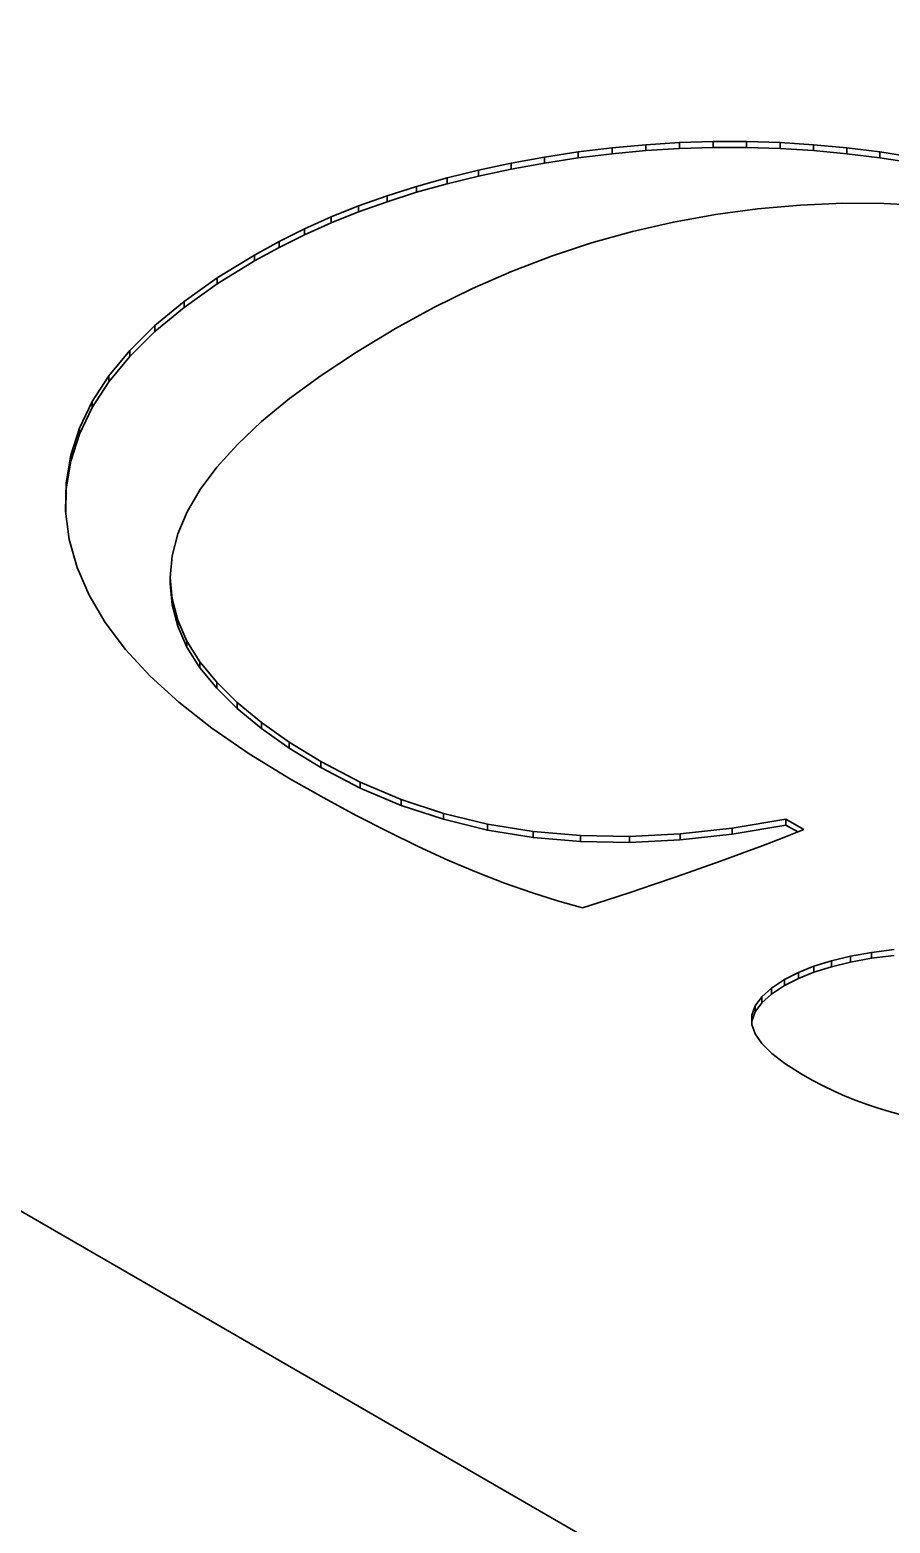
# Model space of a CAD drawing. Header units: millimetres. Extents: x -105 to 105, y -148 to 148.
# Drawn here: x 59.964 to 61.143, y -16.124 to -14.078 of the extents above; entities that cross this region are included whole.
import ezdxf

# ---------------------------------------------------------------- set-up
doc = ezdxf.new("R2010")
doc.units = ezdxf.units.MM
doc.layers.get('0').update_dxf_attribs({"lineweight": 18})

msp = doc.modelspace()

# ---------------------------------------------------------------- linework, layer by layer
at = {"color": 7, "lineweight": 30, "ltscale": 0.244949}
msp.add_line((57.1485, -14.078), (65.6338, -18.977), dxfattribs=at)
at = {"color": 7, "lineweight": 30, "ltscale": 0.001166}
for p, q in [((60.716, -14.2453), (60.7623, -14.2396)), ((60.716, -14.2534), (60.7623, -14.2478))]:
    msp.add_line(p, q, dxfattribs=at)
at = {"color": 7, "lineweight": 30, "ltscale": 0.00116}
for p, q in [((60.7623, -14.2396), (60.8085, -14.2354)), ((60.7623, -14.2478), (60.8085, -14.2435))]:
    msp.add_line(p, q, dxfattribs=at)
at = {"color": 7, "lineweight": 30, "ltscale": 0.000204468}
for p, q in [((60.7623, -14.2396), (60.7623, -14.2478)), ((61.0382, -14.2353), (61.0382, -14.2435)), ((60.2212, -14.4179), (60.2212, -14.4261)), ((60.1594, -14.8577), (60.1594, -14.8659)), ((60.1798, -14.9155), (60.1798, -14.9237)), ((60.9673, -15.4032), (60.9673, -15.4114))]:
    msp.add_line(p, q, dxfattribs=at)
at = {"color": 7, "lineweight": 30, "ltscale": 0.001155}
for p, q in [((60.8085, -14.2354), (60.8546, -14.2325)), ((60.8085, -14.2435), (60.8546, -14.2407))]:
    msp.add_line(p, q, dxfattribs=at)
at = {"color": 7, "lineweight": 30, "ltscale": 0.000204086}
for p, q in [((60.8085, -14.2354), (60.8085, -14.2435)), ((60.8546, -14.2325), (60.8546, -14.2407)), ((60.9007, -14.2311), (60.9007, -14.2393)), ((60.9466, -14.2311), (60.9466, -14.2393)), ((60.9925, -14.2325), (60.9925, -14.2407)), ((61.0839, -14.2396), (61.0839, -14.2477)), ((60.6238, -14.2607), (60.6238, -14.2688)), ((60.6696, -14.2523), (60.6696, -14.2605)), ((60.716, -14.2453), (60.716, -14.2534)), ((61.1294, -14.2452), (61.1294, -14.2534)), ((60.5362, -14.2807), (60.5362, -14.2889)), ((60.5793, -14.2701), (60.5793, -14.2783)), ((60.4945, -14.2924), (60.4945, -14.3006)), ((60.415, -14.3193), (60.415, -14.3274)), ((60.4541, -14.3053), (60.4541, -14.3135)), ((60.3773, -14.3344), (60.3773, -14.3425)), ((60.341, -14.3506), (60.341, -14.3588)), ((60.306, -14.368), (60.306, -14.3761)), ((60.2723, -14.3865), (60.2723, -14.3946)), ((60.1758, -14.4502), (60.1758, -14.4584)), ((60.1359, -14.4833), (60.1359, -14.4915)), ((60.1016, -14.5172), (60.1016, -14.5254)), ((60.0729, -14.5519), (60.0729, -14.5601)), ((60.0499, -14.5874), (60.0499, -14.5956)), ((60.0324, -14.6237), (60.0324, -14.6318)), ((60.0205, -14.6608), (60.0205, -14.6689)), ((60.0142, -14.6986), (60.0142, -14.7068)), ((60.1569, -14.8284), (60.1569, -14.8365)), ((60.1671, -14.8868), (60.1671, -14.895)), ((60.1976, -14.9438), (60.1976, -14.952)), ((60.2206, -14.9719), (60.2206, -14.98)), ((60.2486, -14.9996), (60.2486, -15.0077)), ((60.2817, -15.0269), (60.2817, -15.0351)), ((60.32, -15.0539), (60.32, -15.0621)), ((60.3633, -15.0806), (60.3633, -15.0887)), ((60.4171, -15.1087), (60.4171, -15.1169)), ((60.4731, -15.1324), (60.4731, -15.1406)), ((60.5314, -15.1516), (60.5314, -15.1597)), ((61.0005, -15.1594), (61.0005, -15.1676)), ((60.5918, -15.1662), (60.5918, -15.1744)), ((60.6544, -15.1764), (60.6544, -15.1845)), ((60.7192, -15.182), (60.7192, -15.1901)), ((60.8554, -15.1797), (60.8554, -15.1879)), ((60.9269, -15.1718), (60.9269, -15.18)), ((60.7862, -15.1831), (60.7862, -15.1913)), ((61.1178, -15.3421), (61.1178, -15.3502)), ((61.039, -15.3611), (61.039, -15.3693)), ((61.0629, -15.3536), (61.0629, -15.3618)), ((61.0891, -15.3473), (61.0891, -15.3555)), ((60.9986, -15.3794), (60.9986, -15.3876)), ((61.0176, -15.3697), (61.0176, -15.3779)), ((60.9807, -15.3912), (60.9807, -15.3993)), ((60.9584, -15.4154), (60.9584, -15.4236))]:
    msp.add_line(p, q, dxfattribs=at)
at = {"color": 7, "lineweight": 30, "ltscale": 0.001151}
for p, q in [((60.8546, -14.2325), (60.9007, -14.2311)), ((60.8546, -14.2407), (60.9007, -14.2393))]:
    msp.add_line(p, q, dxfattribs=at)
at = {"color": 7, "lineweight": 30, "ltscale": 0.001149}
for p, q in [((60.9007, -14.2311), (60.9466, -14.2311)), ((60.9007, -14.2393), (60.9466, -14.2393))]:
    msp.add_line(p, q, dxfattribs=at)
at = {"color": 7, "lineweight": 30, "ltscale": 0.001146}
for p, q in [((60.9466, -14.2311), (60.9925, -14.2325)), ((60.9466, -14.2393), (60.9925, -14.2407)), ((60.9925, -14.2325), (61.0382, -14.2353)), ((60.9925, -14.2407), (61.0382, -14.2435)), ((61.0382, -14.2353), (61.0839, -14.2396)), ((61.0382, -14.2435), (61.0839, -14.2477))]:
    msp.add_line(p, q, dxfattribs=at)
at = {"color": 7, "lineweight": 30, "ltscale": 0.001148}
for p, q in [((61.0839, -14.2396), (61.1294, -14.2452)), ((61.0839, -14.2477), (61.1294, -14.2534))]:
    msp.add_line(p, q, dxfattribs=at)
at = {"color": 7, "lineweight": 30, "ltscale": 0.001136}
for p, q in [((60.5793, -14.2701), (60.6238, -14.2607)), ((60.5793, -14.2783), (60.6238, -14.2688))]:
    msp.add_line(p, q, dxfattribs=at)
at = {"color": 7, "lineweight": 30, "ltscale": 0.001163}
for p, q in [((60.6238, -14.2607), (60.6696, -14.2523)), ((60.6238, -14.2688), (60.6696, -14.2605))]:
    msp.add_line(p, q, dxfattribs=at)
at = {"color": 7, "lineweight": 30, "ltscale": 0.001174}
for p, q in [((60.6696, -14.2523), (60.716, -14.2453)), ((60.6696, -14.2605), (60.716, -14.2534))]:
    msp.add_line(p, q, dxfattribs=at)
at = {"color": 7, "lineweight": 30, "ltscale": 0.001135}
for p, q in [((61.1294, -14.2452), (61.1743, -14.2522)), ((61.1294, -14.2534), (61.1743, -14.2604))]:
    msp.add_line(p, q, dxfattribs=at)
at = {"color": 7, "lineweight": 30, "ltscale": 0.001084}
for p, q in [((60.4945, -14.2924), (60.5362, -14.2807)), ((60.4945, -14.3006), (60.5362, -14.2889))]:
    msp.add_line(p, q, dxfattribs=at)
at = {"color": 7, "lineweight": 30, "ltscale": 0.001109}
for p, q in [((60.5362, -14.2807), (60.5793, -14.2701)), ((60.5362, -14.2889), (60.5793, -14.2783))]:
    msp.add_line(p, q, dxfattribs=at)
at = {"color": 7, "lineweight": 30, "ltscale": 0.00106}
for p, q in [((60.4541, -14.3053), (60.4945, -14.2924)), ((60.4541, -14.3135), (60.4945, -14.3006))]:
    msp.add_line(p, q, dxfattribs=at)
at = {"color": 7, "lineweight": 30, "ltscale": 0.001015}
for p, q in [((60.3773, -14.3344), (60.415, -14.3193)), ((60.3773, -14.3425), (60.415, -14.3274))]:
    msp.add_line(p, q, dxfattribs=at)
at = {"color": 7, "lineweight": 30, "ltscale": 0.001037}
for p, q in [((60.415, -14.3193), (60.4541, -14.3053)), ((60.415, -14.3274), (60.4541, -14.3135))]:
    msp.add_line(p, q, dxfattribs=at)
at = {"color": 7, "lineweight": 30, "ltscale": 0.001471}
msp.add_line((61.0204, -14.318), (60.9618, -14.3232), dxfattribs=at)
at = {"color": 7, "lineweight": 30, "ltscale": 0.001452}
msp.add_line((61.0784, -14.3155), (61.0204, -14.318), dxfattribs=at)
at = {"color": 7, "lineweight": 30, "ltscale": 0.001403}
msp.add_line((61.1345, -14.3157), (61.0784, -14.3155), dxfattribs=at)
at = {"color": 7, "lineweight": 30, "ltscale": 0.001357}
msp.add_line((61.1887, -14.3186), (61.1345, -14.3157), dxfattribs=at)
at = {"color": 7, "lineweight": 30, "ltscale": 0.00099554}
for p, q in [((60.341, -14.3506), (60.3773, -14.3344)), ((60.341, -14.3588), (60.3773, -14.3425))]:
    msp.add_line(p, q, dxfattribs=at)
at = {"color": 7, "lineweight": 30, "ltscale": 0.00145}
msp.add_line((60.8466, -14.3413), (60.7901, -14.3543), dxfattribs=at)
at = {"color": 7, "lineweight": 30, "ltscale": 0.001454}
msp.add_line((60.9038, -14.3309), (60.8466, -14.3413), dxfattribs=at)
at = {"color": 7, "lineweight": 30, "ltscale": 0.001461}
msp.add_line((60.9618, -14.3232), (60.9038, -14.3309), dxfattribs=at)
at = {"color": 7, "lineweight": 30, "ltscale": 0.000977024}
for p, q in [((60.306, -14.368), (60.341, -14.3506)), ((60.306, -14.3761), (60.341, -14.3588))]:
    msp.add_line(p, q, dxfattribs=at)
at = {"color": 7, "lineweight": 30, "ltscale": 0.001449}
msp.add_line((60.7901, -14.3543), (60.7343, -14.3699), dxfattribs=at)
at = {"color": 7, "lineweight": 30, "ltscale": 0.000960166}
for p, q in [((60.2723, -14.3865), (60.306, -14.368)), ((60.2723, -14.3946), (60.306, -14.3761))]:
    msp.add_line(p, q, dxfattribs=at)
at = {"color": 7, "lineweight": 30, "ltscale": 0.001451}
msp.add_line((60.7343, -14.3699), (60.6792, -14.3881), dxfattribs=at)
at = {"color": 7, "lineweight": 30, "ltscale": 0.0015}
for p, q in [((60.2212, -14.4179), (60.2723, -14.3865)), ((60.2212, -14.4261), (60.2723, -14.3946))]:
    msp.add_line(p, q, dxfattribs=at)
at = {"color": 7, "lineweight": 30, "ltscale": 0.001457}
msp.add_line((60.6792, -14.3881), (60.6247, -14.4089), dxfattribs=at)
at = {"color": 7, "lineweight": 30, "ltscale": 0.001394}
for p, q in [((60.1758, -14.4502), (60.2212, -14.4179)), ((60.1758, -14.4584), (60.2212, -14.4261))]:
    msp.add_line(p, q, dxfattribs=at)
at = {"color": 7, "lineweight": 30, "ltscale": 0.001465}
msp.add_line((60.6247, -14.4089), (60.571, -14.4324), dxfattribs=at)
at = {"color": 7, "lineweight": 30, "ltscale": 0.001477}
msp.add_line((60.571, -14.4324), (60.518, -14.4585), dxfattribs=at)
at = {"color": 7, "lineweight": 30, "ltscale": 0.001295}
for p, q in [((60.1359, -14.4833), (60.1758, -14.4502)), ((60.1359, -14.4915), (60.1758, -14.4584))]:
    msp.add_line(p, q, dxfattribs=at)
at = {"color": 7, "lineweight": 30, "ltscale": 0.001492}
msp.add_line((60.518, -14.4585), (60.4657, -14.4872), dxfattribs=at)
at = {"color": 7, "lineweight": 30, "ltscale": 0.001205}
for p, q in [((60.1016, -14.5172), (60.1359, -14.4833)), ((60.1016, -14.5254), (60.1359, -14.4915))]:
    msp.add_line(p, q, dxfattribs=at)
at = {"color": 7, "lineweight": 30, "ltscale": 0.001564}
msp.add_line((60.4657, -14.4872), (60.4121, -14.5194), dxfattribs=at)
at = {"color": 7, "lineweight": 30, "ltscale": 0.001126}
for p, q in [((60.0729, -14.5519), (60.1016, -14.5172)), ((60.0729, -14.5601), (60.1016, -14.5254))]:
    msp.add_line(p, q, dxfattribs=at)
at = {"color": 7, "lineweight": 30, "ltscale": 0.001453}
msp.add_line((60.4121, -14.5194), (60.3637, -14.5515), dxfattribs=at)
at = {"color": 7, "lineweight": 30, "ltscale": 0.001058}
for p, q in [((60.0499, -14.5874), (60.0729, -14.5519)), ((60.0499, -14.5956), (60.0729, -14.5601))]:
    msp.add_line(p, q, dxfattribs=at)
at = {"color": 7, "lineweight": 30, "ltscale": 0.001344}
msp.add_line((60.3637, -14.5515), (60.3203, -14.5833), dxfattribs=at)
at = {"color": 7, "lineweight": 30, "ltscale": 0.001007}
for p, q in [((60.0324, -14.6237), (60.0499, -14.5874)), ((60.0324, -14.6318), (60.0499, -14.5956))]:
    msp.add_line(p, q, dxfattribs=at)
at = {"color": 7, "lineweight": 30, "ltscale": 0.00124}
msp.add_line((60.3203, -14.5833), (60.282, -14.6148), dxfattribs=at)
at = {"color": 7, "lineweight": 30, "ltscale": 0.000973555}
for p, q in [((60.0205, -14.6608), (60.0324, -14.6237)), ((60.0205, -14.6689), (60.0324, -14.6318))]:
    msp.add_line(p, q, dxfattribs=at)
at = {"color": 7, "lineweight": 30, "ltscale": 0.00114}
msp.add_line((60.282, -14.6148), (60.2488, -14.6461), dxfattribs=at)
at = {"color": 7, "lineweight": 30, "ltscale": 0.001046}
msp.add_line((60.2488, -14.6461), (60.2208, -14.6771), dxfattribs=at)
at = {"color": 7, "lineweight": 30, "ltscale": 0.000960202}
for p, q in [((60.0142, -14.6986), (60.0205, -14.6608)), ((60.0142, -14.7068), (60.0205, -14.6689))]:
    msp.add_line(p, q, dxfattribs=at)
at = {"color": 7, "lineweight": 30, "ltscale": 0.000960238}
msp.add_line((60.2208, -14.6771), (60.1978, -14.7078), dxfattribs=at)
at = {"color": 7, "lineweight": 30, "ltscale": 0.000967573}
msp.add_line((60.0134, -14.7373), (60.0142, -14.6986), dxfattribs=at)
at = {"color": 7, "lineweight": 30, "ltscale": 0.000789013}
msp.add_line((60.0136, -14.7384), (60.0142, -14.7068), dxfattribs=at)
at = {"color": 7, "lineweight": 30, "ltscale": 0.000884092}
msp.add_line((60.1978, -14.7078), (60.1799, -14.7384), dxfattribs=at)
at = {"color": 7, "lineweight": 30, "ltscale": 0.000978724}
msp.add_line((60.0184, -14.7762), (60.0134, -14.7373), dxfattribs=at)
at = {"color": 7, "lineweight": 30, "ltscale": 0.00082143}
msp.add_line((60.1799, -14.7384), (60.1671, -14.7686), dxfattribs=at)
at = {"color": 7, "lineweight": 30, "ltscale": 0.000774126}
msp.add_line((60.1671, -14.7686), (60.1595, -14.7986), dxfattribs=at)
at = {"color": 7, "lineweight": 30, "ltscale": 0.000996437}
msp.add_line((60.0291, -14.8146), (60.0184, -14.7762), dxfattribs=at)
at = {"color": 7, "lineweight": 30, "ltscale": 0.000745861}
msp.add_line((60.1595, -14.7986), (60.1569, -14.8284), dxfattribs=at)
at = {"color": 7, "lineweight": 30, "ltscale": 0.001033}
msp.add_line((60.0456, -14.8525), (60.0291, -14.8146), dxfattribs=at)
at = {"color": 7, "lineweight": 30, "ltscale": 0.000737022}
msp.add_line((60.1569, -14.8284), (60.1594, -14.8577), dxfattribs=at)
at = {"color": 7, "lineweight": 30, "ltscale": 0.001088}
msp.add_line((60.0678, -14.8899), (60.0456, -14.8525), dxfattribs=at)
at = {"color": 7, "lineweight": 30, "ltscale": 0.000737402}
msp.add_line((60.1569, -14.8365), (60.1594, -14.8659), dxfattribs=at)
at = {"color": 7, "lineweight": 30, "ltscale": 0.000751042}
msp.add_line((60.1594, -14.8577), (60.1671, -14.8868), dxfattribs=at)
at = {"color": 7, "lineweight": 30, "ltscale": 0.000750673}
msp.add_line((60.1594, -14.8659), (60.1671, -14.895), dxfattribs=at)
at = {"color": 7, "lineweight": 30, "ltscale": 0.001158}
msp.add_line((60.0957, -14.9269), (60.0678, -14.8899), dxfattribs=at)
at = {"color": 7, "lineweight": 30, "ltscale": 0.000784563}
msp.add_line((60.1671, -14.8868), (60.1798, -14.9155), dxfattribs=at)
at = {"color": 7, "lineweight": 30, "ltscale": 0.000784912}
msp.add_line((60.1671, -14.895), (60.1798, -14.9237), dxfattribs=at)
at = {"color": 7, "lineweight": 30, "ltscale": 0.00083771}
msp.add_line((60.1798, -14.9155), (60.1976, -14.9438), dxfattribs=at)
at = {"color": 7, "lineweight": 30, "ltscale": 0.001242}
msp.add_line((60.1294, -14.9634), (60.0957, -14.9269), dxfattribs=at)
at = {"color": 7, "lineweight": 30, "ltscale": 0.000837387}
msp.add_line((60.1798, -14.9237), (60.1976, -14.952), dxfattribs=at)
at = {"color": 7, "lineweight": 30, "ltscale": 0.000905424}
for p, q in [((60.1976, -14.9438), (60.2206, -14.9719)), ((60.1976, -14.952), (60.2206, -14.98))]:
    msp.add_line(p, q, dxfattribs=at)
at = {"color": 7, "lineweight": 30, "ltscale": 0.001335}
msp.add_line((60.1688, -14.9994), (60.1294, -14.9634), dxfattribs=at)
at = {"color": 7, "lineweight": 30, "ltscale": 0.000985111}
for p, q in [((60.2206, -14.9719), (60.2486, -14.9996)), ((60.2206, -14.98), (60.2486, -15.0077))]:
    msp.add_line(p, q, dxfattribs=at)
at = {"color": 7, "lineweight": 30, "ltscale": 0.001437}
msp.add_line((60.214, -15.035), (60.1688, -14.9994), dxfattribs=at)
at = {"color": 7, "lineweight": 30, "ltscale": 0.001074}
for p, q in [((60.2486, -14.9996), (60.2817, -15.0269)), ((60.2486, -15.0077), (60.2817, -15.0351))]:
    msp.add_line(p, q, dxfattribs=at)
at = {"color": 7, "lineweight": 30, "ltscale": 0.001546}
msp.add_line((60.2649, -15.07), (60.214, -15.035), dxfattribs=at)
at = {"color": 7, "lineweight": 30, "ltscale": 0.00117}
for p, q in [((60.2817, -15.0269), (60.32, -15.0539)), ((60.2817, -15.0351), (60.32, -15.0621))]:
    msp.add_line(p, q, dxfattribs=at)
at = {"color": 7, "lineweight": 30, "ltscale": 0.001272}
for p, q in [((60.32, -15.0539), (60.3633, -15.0806)), ((60.32, -15.0621), (60.3633, -15.0887))]:
    msp.add_line(p, q, dxfattribs=at)
at = {"color": 7, "lineweight": 30, "ltscale": 0.00166}
msp.add_line((60.3216, -15.1047), (60.2649, -15.07), dxfattribs=at)
at = {"color": 7, "lineweight": 30, "ltscale": 0.001519}
for p, q in [((60.3633, -15.0806), (60.4171, -15.1087)), ((60.3633, -15.0887), (60.4171, -15.1169))]:
    msp.add_line(p, q, dxfattribs=at)
at = {"color": 7, "lineweight": 30, "ltscale": 0.001311}
msp.add_line((60.3672, -15.1305), (60.3216, -15.1047), dxfattribs=at)
at = {"color": 7, "lineweight": 30, "ltscale": 0.00152}
for p, q in [((60.4171, -15.1087), (60.4731, -15.1324)), ((60.4171, -15.1169), (60.4731, -15.1406))]:
    msp.add_line(p, q, dxfattribs=at)
at = {"color": 7, "lineweight": 30, "ltscale": 0.001261}
msp.add_line((60.4116, -15.1544), (60.3672, -15.1305), dxfattribs=at)
at = {"color": 7, "lineweight": 30, "ltscale": 0.001532}
for p, q in [((60.4731, -15.1324), (60.5314, -15.1516)), ((60.4731, -15.1406), (60.5314, -15.1597))]:
    msp.add_line(p, q, dxfattribs=at)
at = {"color": 7, "lineweight": 30, "ltscale": 0.001213}
msp.add_line((60.4548, -15.1766), (60.4116, -15.1544), dxfattribs=at)
at = {"color": 7, "lineweight": 30, "ltscale": 0.001554}
for p, q in [((60.5314, -15.1516), (60.5918, -15.1662)), ((60.5314, -15.1597), (60.5918, -15.1744))]:
    msp.add_line(p, q, dxfattribs=at)
at = {"color": 7, "lineweight": 30, "ltscale": 0.001866}
for p, q in [((60.9269, -15.1718), (61.0005, -15.1594)), ((60.9269, -15.18), (61.0005, -15.1676))]:
    msp.add_line(p, q, dxfattribs=at)
at = {"color": 7, "lineweight": 30, "ltscale": 0.000711821}
msp.add_line((61.0005, -15.1594), (61.0251, -15.1736), dxfattribs=at)
at = {"color": 7, "lineweight": 30, "ltscale": 0.001165}
msp.add_line((60.4967, -15.197), (60.4548, -15.1766), dxfattribs=at)
at = {"color": 7, "lineweight": 30, "ltscale": 0.001586}
for p, q in [((60.5918, -15.1662), (60.6544, -15.1764)), ((60.5918, -15.1744), (60.6544, -15.1845))]:
    msp.add_line(p, q, dxfattribs=at)
at = {"color": 7, "lineweight": 30, "ltscale": 0.001627}
for p, q in [((60.6544, -15.1764), (60.7192, -15.182)), ((60.6544, -15.1845), (60.7192, -15.1901))]:
    msp.add_line(p, q, dxfattribs=at)
at = {"color": 7, "lineweight": 30, "ltscale": 0.001676}
for p, q in [((60.7192, -15.182), (60.7862, -15.1831)), ((60.7192, -15.1901), (60.7862, -15.1913))]:
    msp.add_line(p, q, dxfattribs=at)
at = {"color": 7, "lineweight": 30, "ltscale": 0.001732}
for p, q in [((60.7862, -15.1831), (60.8554, -15.1797)), ((60.7862, -15.1913), (60.8554, -15.1879))]:
    msp.add_line(p, q, dxfattribs=at)
at = {"color": 7, "lineweight": 30, "ltscale": 0.001797}
for p, q in [((60.8554, -15.1797), (60.9269, -15.1718)), ((60.8554, -15.1879), (60.9269, -15.18))]:
    msp.add_line(p, q, dxfattribs=at)
at = {"color": 7, "lineweight": 30, "ltscale": 0.00074252}
msp.add_line((61.0251, -15.1736), (60.9975, -15.1845), dxfattribs=at)
at = {"color": 7, "lineweight": 30, "ltscale": 0.000469468}
msp.add_line((61.0005, -15.1676), (61.0167, -15.1769), dxfattribs=at)
at = {"color": 7, "lineweight": 30, "ltscale": 0.001116}
msp.add_line((60.5373, -15.2155), (60.4967, -15.197), dxfattribs=at)
at = {"color": 7, "lineweight": 30, "ltscale": 0.000769815}
msp.add_line((60.9693, -15.1954), (60.9405, -15.2063), dxfattribs=at)
at = {"color": 7, "lineweight": 30, "ltscale": 0.000755962}
msp.add_line((60.9975, -15.1845), (60.9693, -15.1954), dxfattribs=at)
at = {"color": 7, "lineweight": 30, "ltscale": 0.00107}
msp.add_line((60.5767, -15.2322), (60.5373, -15.2155), dxfattribs=at)
at = {"color": 7, "lineweight": 30, "ltscale": 0.00079745}
msp.add_line((60.911, -15.2171), (60.881, -15.2278), dxfattribs=at)
at = {"color": 7, "lineweight": 30, "ltscale": 0.000783853}
msp.add_line((60.9405, -15.2063), (60.911, -15.2171), dxfattribs=at)
at = {"color": 7, "lineweight": 30, "ltscale": 0.001023}
msp.add_line((60.6148, -15.2471), (60.5767, -15.2322), dxfattribs=at)
at = {"color": 7, "lineweight": 30, "ltscale": 0.000825501}
msp.add_line((60.8503, -15.2385), (60.8191, -15.2492), dxfattribs=at)
at = {"color": 7, "lineweight": 30, "ltscale": 0.000811687}
msp.add_line((60.881, -15.2278), (60.8503, -15.2385), dxfattribs=at)
at = {"color": 7, "lineweight": 30, "ltscale": 0.000978742}
msp.add_line((60.6517, -15.2602), (60.6148, -15.2471), dxfattribs=at)
at = {"color": 7, "lineweight": 30, "ltscale": 0.000933799}
msp.add_line((60.6873, -15.2715), (60.6517, -15.2602), dxfattribs=at)
at = {"color": 7, "lineweight": 30, "ltscale": 0.000853366}
msp.add_line((60.7872, -15.2598), (60.7548, -15.2704), dxfattribs=at)
at = {"color": 7, "lineweight": 30, "ltscale": 0.000839594}
msp.add_line((60.8191, -15.2492), (60.7872, -15.2598), dxfattribs=at)
at = {"color": 7, "lineweight": 30, "ltscale": 0.000891667}
msp.add_line((60.7217, -15.2809), (60.6873, -15.2715), dxfattribs=at)
at = {"color": 7, "lineweight": 30, "ltscale": 0.000867539}
msp.add_line((60.7548, -15.2704), (60.7217, -15.2809), dxfattribs=at)
at = {"color": 7, "lineweight": 30, "ltscale": 0.000728182}
for p, q in [((61.0891, -15.3473), (61.1178, -15.3421)), ((61.0891, -15.3555), (61.1178, -15.3502))]:
    msp.add_line(p, q, dxfattribs=at)
at = {"color": 7, "lineweight": 30, "ltscale": 0.00078375}
msp.add_line((61.1178, -15.3421), (61.1489, -15.338), dxfattribs=at)
at = {"color": 7, "lineweight": 30, "ltscale": 0.000783701}
msp.add_line((61.1178, -15.3502), (61.1489, -15.3462), dxfattribs=at)
at = {"color": 7, "lineweight": 30, "ltscale": 0.000577394}
for p, q in [((61.0176, -15.3697), (61.039, -15.3611)), ((61.0176, -15.3779), (61.039, -15.3693))]:
    msp.add_line(p, q, dxfattribs=at)
at = {"color": 7, "lineweight": 30, "ltscale": 0.00062485}
for p, q in [((61.039, -15.3611), (61.0629, -15.3536)), ((61.039, -15.3693), (61.0629, -15.3618))]:
    msp.add_line(p, q, dxfattribs=at)
at = {"color": 7, "lineweight": 30, "ltscale": 0.000675046}
for p, q in [((61.0629, -15.3536), (61.0891, -15.3473)), ((61.0629, -15.3618), (61.0891, -15.3555))]:
    msp.add_line(p, q, dxfattribs=at)
at = {"color": 7, "lineweight": 30, "ltscale": 0.000534412}
for p, q in [((60.9807, -15.3912), (60.9986, -15.3794)), ((60.9807, -15.3993), (60.9986, -15.3876))]:
    msp.add_line(p, q, dxfattribs=at)
at = {"color": 7, "lineweight": 30, "ltscale": 0.000534337}
for p, q in [((60.9986, -15.3794), (61.0176, -15.3697)), ((60.9986, -15.3876), (61.0176, -15.3779))]:
    msp.add_line(p, q, dxfattribs=at)
at = {"color": 7, "lineweight": 30, "ltscale": 0.000379073}
msp.add_line((60.9584, -15.4154), (60.9673, -15.4032), dxfattribs=at)
at = {"color": 7, "lineweight": 30, "ltscale": 0.000449248}
msp.add_line((60.9673, -15.4032), (60.9807, -15.3912), dxfattribs=at)
at = {"color": 7, "lineweight": 30, "ltscale": 0.000449503}
msp.add_line((60.9673, -15.4114), (60.9807, -15.3993), dxfattribs=at)
at = {"color": 7, "lineweight": 30, "ltscale": 0.000332278}
for p, q in [((60.954, -15.428), (60.9584, -15.4154)), ((60.954, -15.4361), (60.9584, -15.4236))]:
    msp.add_line(p, q, dxfattribs=at)
at = {"color": 7, "lineweight": 30, "ltscale": 0.000319673}
msp.add_line((60.954, -15.4408), (60.954, -15.428), dxfattribs=at)
at = {"color": 7, "lineweight": 30, "ltscale": 0.000378764}
msp.add_line((60.9584, -15.4236), (60.9673, -15.4114), dxfattribs=at)
at = {"color": 7, "lineweight": 30, "ltscale": 0.000345149}
msp.add_line((60.9585, -15.4538), (60.954, -15.4408), dxfattribs=at)
at = {"color": 7, "lineweight": 30, "ltscale": 0.000401731}
msp.add_line((60.9675, -15.4671), (60.9585, -15.4538), dxfattribs=at)
at = {"color": 7, "lineweight": 30, "ltscale": 0.000477713}
msp.add_line((60.981, -15.4807), (60.9675, -15.4671), dxfattribs=at)
at = {"color": 7, "lineweight": 30, "ltscale": 0.000566534}
msp.add_line((60.9989, -15.4945), (60.981, -15.4807), dxfattribs=at)
at = {"color": 7, "lineweight": 30, "ltscale": 0.000662016}
msp.add_line((61.0213, -15.5086), (60.9989, -15.4945), dxfattribs=at)
at = {"color": 7, "lineweight": 30, "ltscale": 0.000434283}
msp.add_line((61.0365, -15.5171), (61.0213, -15.5086), dxfattribs=at)
at = {"color": 7, "lineweight": 30, "ltscale": 0.000426727}
msp.add_line((61.0516, -15.525), (61.0365, -15.5171), dxfattribs=at)
at = {"color": 7, "lineweight": 30, "ltscale": 0.000419881}
msp.add_line((61.0667, -15.5323), (61.0516, -15.525), dxfattribs=at)
at = {"color": 7, "lineweight": 30, "ltscale": 0.00041343}
msp.add_line((61.0819, -15.539), (61.0667, -15.5323), dxfattribs=at)
at = {"color": 7, "lineweight": 30, "ltscale": 0.00040704}
msp.add_line((61.0969, -15.5452), (61.0819, -15.539), dxfattribs=at)
at = {"color": 7, "lineweight": 30, "ltscale": 0.000401789}
msp.add_line((61.112, -15.5507), (61.0969, -15.5452), dxfattribs=at)
at = {"color": 7, "lineweight": 30, "ltscale": 0.000396274}
msp.add_line((61.127, -15.5557), (61.112, -15.5507), dxfattribs=at)
at = {"color": 7, "lineweight": 30, "ltscale": 0.000391587}
msp.add_line((61.1421, -15.5601), (61.127, -15.5557), dxfattribs=at)
at = {"color": 7, "lineweight": 30, "ltscale": 0.000387292}
msp.add_line((61.1571, -15.564), (61.1421, -15.5601), dxfattribs=at)

doc.saveas('drawing.dxf')
